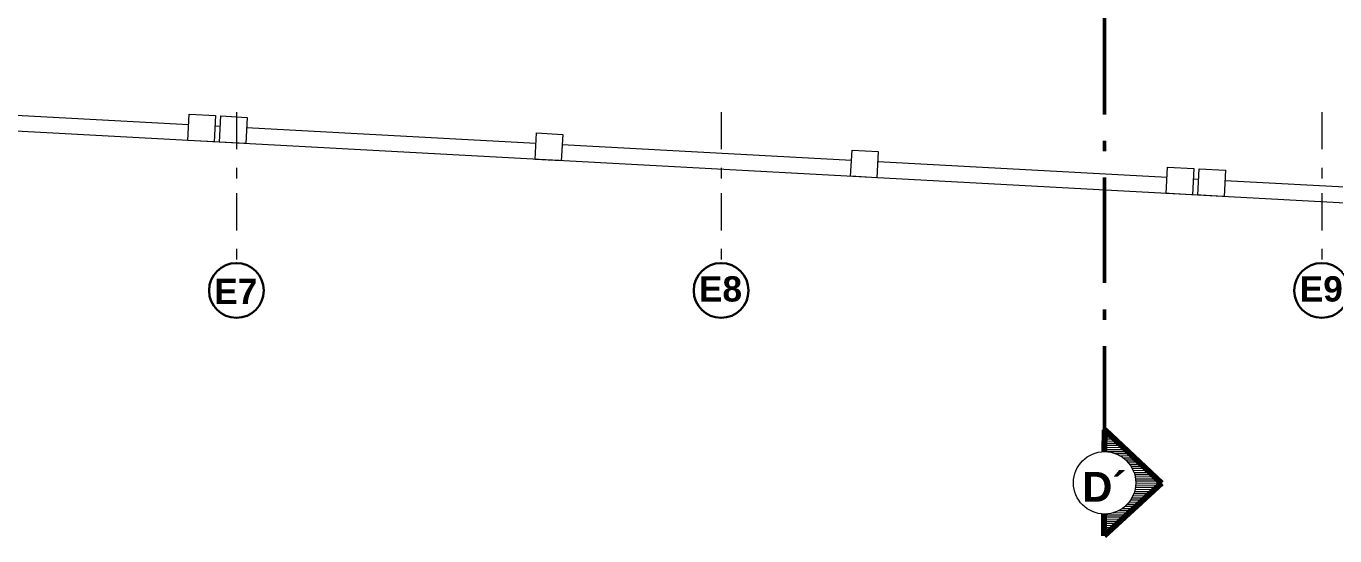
# Model space of a CAD drawing. Header units: metres. Extents: x 28 to 148, y 23 to 113.
# Drawn here: x 116.7 to 129.13, y 33.29 to 38.12 of the extents above; entities that cross this region are included whole.
import ezdxf
from ezdxf.enums import TextEntityAlignment as Align

# ---------------------------------------------------------------- set-up
doc = ezdxf.new("R2010")
doc.units = ezdxf.units.M
doc.set_wipeout_variables(frame=1)
for name, pattern in [('1CORTE', [1.5, 1, -0.25, 0, -0.25]), ('ACAD_ISO04W100', [30, 24, -3, 0, -3]), ('Dot & Dashed', [0.670278, 0.352778, -0.176389, 0, -0.141111])]:
    doc.linetypes.add(name, pattern=pattern)
for name, color, linetype, lineweight in [('1', 7, 'Continuous', 5), ('AA. Proyeccion Corte', 10, '1CORTE', 50), ('CORTE_EJE', 31, 'ACAD_ISO04W100', 80), ('Cotas varias El', 253, 'Continuous', 13), ('GRAFO 0 BLANCO', 7, 'Continuous', 0), ('GRAFO 4', 7, 'Continuous', 30), ('TEXTOS-SUBTITULO', 7, 'Continuous', 30)]:
    doc.layers.add(name, color=color, linetype=linetype, lineweight=lineweight)
doc.styles.add('GENERATED_STYLE_1', font='arialbd.ttf')
doc.styles.add('TURBO_BASS', font='swisseb.ttf')

msp = doc.modelspace()

# ---------------------------------------------------------------- hatches: boundary and pattern name
at = {"layer": '1', "lineweight": 5}
h = msp.add_hatch(dxfattribs=at)
h.set_pattern_fill('_USER,_O', scale=0.02, angle=360, pattern_type=0)
h.set_pattern_definition([(0.373563, (70.573795, -117.326288), (0.000130397, -0.019999575), [])])
h.paths.add_polyline_path([(127.235, 33.786, -0.414214), (126.937, 33.492), (126.936, 33.286), (127.481, 33.784), (126.942, 34.29), (126.941, 34.084, -0.414214)])
at = {"layer": '1', "lineweight": 5, "true_color": 0x939598}
h = msp.add_hatch(dxfattribs=at)
h.set_pattern_fill('_USER,_O', color=252, scale=0.02, angle=360, pattern_type=0)
h.set_pattern_definition([(0.373563, (70.573795, -117.326288), (0.000130397, -0.019999575), [])])
h.paths.add_polyline_path([(127.235, 33.786, -0.414214), (126.937, 33.492), (126.936, 33.286), (127.481, 33.784), (126.942, 34.29), (126.941, 34.084, -0.414214)])

# ---------------------------------------------------------------- linework, layer by layer
at = {"layer": '1', "color": 7}
msp.add_circle((126.941, 33.788), 0.296, dxfattribs=at)
msp.add_circle((126.941, 33.788), 0.296, dxfattribs=at)
at = {"layer": 'AA. Proyeccion Corte', "color": 7}
msp.add_line((126.941, 34.084), (126.941, 40.825), dxfattribs=at)
at = {"layer": 'CORTE_EJE', "color": 7, "linetype": 'ACAD_ISO04W100', "ltscale": 0.8}
msp.add_lwpolyline([(126.941, 34.084), (126.942, 34.29), (127.481, 33.784), (126.936, 33.286), (126.937, 33.492)], dxfattribs=at)
msp.add_lwpolyline([(126.941, 34.084), (126.942, 34.29), (127.481, 33.784), (126.936, 33.286), (126.937, 33.492)], dxfattribs=at)
at = {"layer": 'Cotas varias El', "linetype": 'Dot & Dashed'}
for p, q in [((123.301, 37.306), (123.301, 35.873)), ((129.002, 37.306), (129.002, 35.873))]:
    msp.add_line(p, q, dxfattribs=at)
at = {"layer": 'GRAFO 4', "linetype": 'Continuous'}
for centre in [(118.7, 35.613), (123.301, 35.613), (129.002, 35.613)]:
    msp.add_circle(centre, 0.26, dxfattribs=at)

# ---------------------------------------------------------------- texts
at = {"char_height": 0.24, "attachment_point": 3, "rotation": 360, "style": 'GENERATED_STYLE_1'}
for s, insert in [('E7', (118.899, 35.724)), ('E8', (123.5, 35.748)), ('E9', (129.203, 35.748))]:
    msp.add_mtext(s, dxfattribs=dict(at, insert=insert))
at = {"layer": 'TEXTOS-SUBTITULO', "style": 'TURBO_BASS'}
msp.add_text('D´', height=0.2831, rotation=360, dxfattribs=at).set_placement((126.938, 33.609), align=Align.CENTER)

# ---------------------------------------------------------------- wipeouts: each hides what was drawn before it
at = {"linetype": 'Continuous'}
for points in [[(118.24, 37.035), (118.253, 37.285), (118.503, 37.272), (118.489, 37.022)], [(121.535, 36.857), (121.548, 37.107), (121.798, 37.094), (121.784, 36.844)], [(124.53, 36.696), (124.544, 36.945), (124.793, 36.932), (124.78, 36.682)], [(127.526, 36.534), (127.539, 36.783), (127.789, 36.77), (127.776, 36.52)]]:
    msp.add_wipeout(points, dxfattribs=at).dxf.layer = 'GRAFO 0 BLANCO'

# ---------------------------------------------------------------- next in the draw order: linework, layer by layer
at = {"layer": 'GRAFO 0 BLANCO', "linetype": 'Continuous'}
for p, q in [((118.248, 37.185), (115.502, 37.333)), ((124.538, 36.845), (121.792, 36.994)), ((127.534, 36.684), (124.788, 36.832))]:
    msp.add_line(p, q, dxfattribs=at)
at = {"layer": 'GRAFO 0 BLANCO', "color": 7, "linetype": 'Continuous'}
for points in [[(118.24, 37.035), (118.253, 37.285), (118.503, 37.272), (118.489, 37.022)], [(121.535, 36.857), (121.548, 37.107), (121.798, 37.094), (121.784, 36.844)], [(124.53, 36.696), (124.544, 36.945), (124.793, 36.932), (124.78, 36.682)], [(127.526, 36.534), (127.539, 36.783), (127.789, 36.77), (127.776, 36.52)]]:
    msp.add_lwpolyline(points, close=True, dxfattribs=at)

# ---------------------------------------------------------------- next in the draw order: wipeouts: each hides what was drawn before it
at = {"linetype": 'Continuous'}
for points in [[(118.539, 37.019), (118.553, 37.269), (118.802, 37.255), (118.789, 37.006)], [(127.826, 36.518), (127.839, 36.767), (128.089, 36.754), (128.075, 36.504)]]:
    msp.add_wipeout(points, dxfattribs=at).dxf.layer = 'GRAFO 0 BLANCO'

# ---------------------------------------------------------------- next in the draw order: linework, layer by layer
at = {"layer": 'Cotas varias El', "linetype": 'Dot & Dashed'}
msp.add_line((118.7, 37.306), (118.7, 35.873), dxfattribs=at)
at = {"layer": 'GRAFO 0 BLANCO', "linetype": 'Continuous'}
for p, q in [((142.015, 35.751), (90.68, 38.524)), ((118.547, 37.169), (118.497, 37.172)), ((121.543, 37.007), (118.797, 37.155)), ((127.834, 36.667), (127.784, 36.67)), ((130.829, 36.506), (128.083, 36.654))]:
    msp.add_line(p, q, dxfattribs=at)
at = {"layer": 'GRAFO 0 BLANCO', "color": 7, "linetype": 'Continuous'}
for points in [[(118.539, 37.019), (118.553, 37.269), (118.802, 37.255), (118.789, 37.006)], [(127.826, 36.518), (127.839, 36.767), (128.089, 36.754), (128.075, 36.504)]]:
    msp.add_lwpolyline(points, close=True, dxfattribs=at)

doc.saveas('drawing.dxf')
